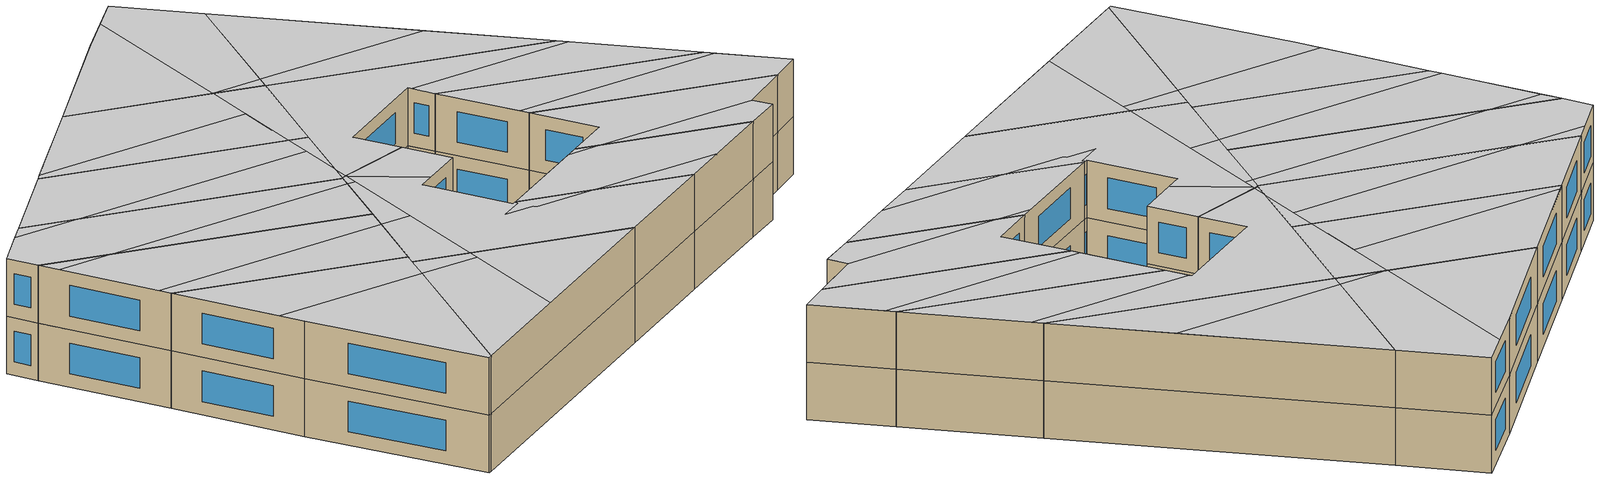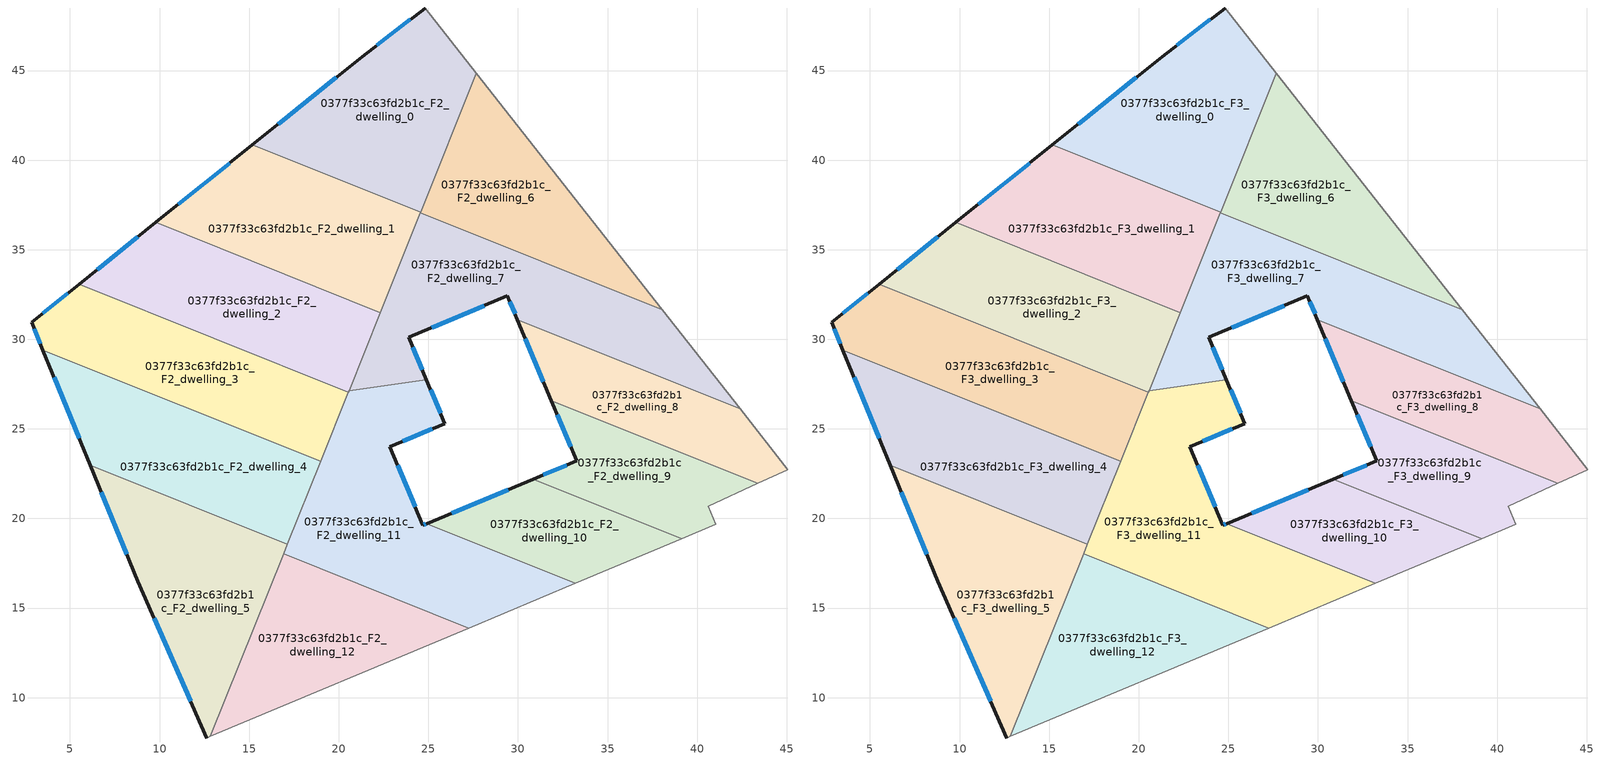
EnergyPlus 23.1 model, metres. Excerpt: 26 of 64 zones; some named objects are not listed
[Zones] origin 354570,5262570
0377f33c63fd2b1c_F2_dwelling_0
 floor to 0377f33c63fd2b1c_F1_dwelling_0 (EU_floor_Construction): 24.83,48.49 27.68,44.86 24.57,37.09 15.18,40.85 21.3,45.78 z6
 wall outside (EU_wall_Construction): 24.83,48.49 21.3,45.78 15.18,40.85 z6:9
 wall to 0377f33c63fd2b1c_F2_dwelling_1 (EU_wall_Construction): 15.18,40.85 24.57,37.09 z6:9
 wall adiabatic (EU_wall_Construction): 27.68,44.86 24.83,48.49 z6:9
 wall to 0377f33c63fd2b1c_F2_dwelling_6 (EU_wall_Construction): 24.57,37.09 27.68,44.86 z6:9
 window (EU_Window_Construction): 19.86,44.62 16.62,42.01 / 24,47.85 22.13,46.41 z6.7:8.3
0377f33c63fd2b1c_F2_dwelling_1
 floor to 0377f33c63fd2b1c_F1_dwelling_1 (EU_floor_Construction): 24.57,37.09 22.33,31.49 9.79,36.52 15.18,40.85 z6
 wall outside (EU_wall_Construction): 15.18,40.85 9.79,36.52 z6:9
 wall to 0377f33c63fd2b1c_F2_dwelling_2 (EU_wall_Construction): 9.79,36.52 22.33,31.49 z6:9
 wall to 0377f33c63fd2b1c_F2_dwelling_7 (EU_wall_Construction): 22.33,31.49 24.56,37.07 z6:9
 wall to 0377f33c63fd2b1c_F2_dwelling_6 (EU_wall_Construction): 24.56,37.07 24.57,37.09 z6:9
 window (EU_Window_Construction): 13.91,39.83 11.06,37.54 z6.7:8.3
0377f33c63fd2b1c_F2_dwelling_10
 floor to 0377f33c63fd2b1c_F1_dwelling_10 (EU_floor_Construction): 39.13,18.88 33.21,16.39 24.92,19.72 30.85,22.2 z6
 wall outside (EU_wall_Construction): 30.85,22.2 24.92,19.72 z6:9
 wall to 0377f33c63fd2b1c_F2_dwelling_9 (EU_wall_Construction): 39.13,18.88 30.85,22.2 z6:9
 wall adiabatic (EU_wall_Construction): 33.21,16.39 39.13,18.88 z6:9
 wall to 0377f33c63fd2b1c_F2_dwelling_11 (EU_wall_Construction): 24.92,19.72 33.21,16.39 z6:9
 window (EU_Window_Construction): 29.46,21.62 26.31,20.3 z6.7:8.3
0377f33c63fd2b1c_F2_dwelling_11
 floor to 0377f33c63fd2b1c_F1_dwelling_11 (EU_floor_Construction): 25.93,25.3 22.85,24.01 24.7,19.62 24.92,19.72 33.21,16.39 27.24,13.89 16.92,18.02 20.54,27.05 20.57,27.13 24.9,27.75 z6
 wall outside (EU_wall_Construction): 24.92,19.72 24.7,19.62 22.85,24.01 25.93,25.3 24.9,27.75 z6:9
 wall adiabatic (EU_wall_Construction): 27.24,13.89 33.21,16.39 z6:9
 wall to 0377f33c63fd2b1c_F2_dwelling_12 (EU_wall_Construction): 16.92,18.02 27.24,13.89 z6:9
 wall to 0377f33c63fd2b1c_F2_dwelling_7 (EU_wall_Construction): 24.9,27.75 20.57,27.13 z6:9
 wall to 0377f33c63fd2b1c_F2_dwelling_4 (EU_wall_Construction): 18.99,23.18 17.14,18.56 z6:9
 wall to 0377f33c63fd2b1c_F2_dwelling_2 (EU_wall_Construction): 20.57,27.13 20.54,27.05 z6:9
 wall to 0377f33c63fd2b1c_F2_dwelling_3 (EU_wall_Construction): 20.54,27.05 18.99,23.18 z6:9
 wall to 0377f33c63fd2b1c_F2_dwelling_5 (EU_wall_Construction): 17.14,18.56 16.92,18.02 z6:9
 window (EU_Window_Construction): 24.87,19.7 24.75,19.65 / 25.69,25.87 25.14,27.17 / 23.57,24.31 25.21,25 / 24.26,20.65 23.28,22.98 z6.7:8.3
0377f33c63fd2b1c_F2_dwelling_12
 floor to 0377f33c63fd2b1c_F1_dwelling_12 (EU_floor_Construction): 27.24,13.89 12.84,7.84 16.92,18.02 z6
 wall adiabatic (EU_wall_Construction): 12.84,7.84 27.24,13.89 z6:9
 wall to 0377f33c63fd2b1c_F2_dwelling_5 (EU_wall_Construction): 16.92,18.02 12.84,7.84 z6:9
0377f33c63fd2b1c_F2_dwelling_2
 floor to 0377f33c63fd2b1c_F1_dwelling_2 (EU_floor_Construction): 22.33,31.49 20.54,27.05 5.51,33.07 9.79,36.52 z6
 wall outside (EU_wall_Construction): 9.79,36.52 5.51,33.07 z6:9
 wall to 0377f33c63fd2b1c_F2_dwelling_3 (EU_wall_Construction): 5.51,33.07 20.54,27.05 z6:9
 wall to 0377f33c63fd2b1c_F2_dwelling_7 (EU_wall_Construction): 20.57,27.13 22.32,31.49 z6:9
 window (EU_Window_Construction): 8.79,35.71 6.51,33.88 z6.7:8.3
0377f33c63fd2b1c_F2_dwelling_3
 floor to 0377f33c63fd2b1c_F1_dwelling_3 (EU_floor_Construction): 20.54,27.05 18.99,23.18 3.49,29.4 2.86,30.94 5.51,33.07 z6
 wall outside (EU_wall_Construction): 5.51,33.07 2.86,30.94 3.49,29.4 z6:9
 wall to 0377f33c63fd2b1c_F2_dwelling_4 (EU_wall_Construction): 3.49,29.4 18.99,23.18 z6:9
 window (EU_Window_Construction): 3.01,30.58 3.34,29.76 / 4.89,32.57 3.48,31.44 z6.7:8.3
0377f33c63fd2b1c_F2_dwelling_4
 floor to 0377f33c63fd2b1c_F1_dwelling_4 (EU_floor_Construction): 18.99,23.18 17.14,18.56 6.13,22.97 3.49,29.4 z6
 wall outside (EU_wall_Construction): 3.49,29.4 6.13,22.97 z6:9
 wall to 0377f33c63fd2b1c_F2_dwelling_5 (EU_wall_Construction): 6.13,22.97 17.14,18.56 z6:9
 window (EU_Window_Construction): 4.11,27.89 5.51,24.48 z6.7:8.3
0377f33c63fd2b1c_F2_dwelling_5
 floor to 0377f33c63fd2b1c_F1_dwelling_5 (EU_floor_Construction): 17.14,18.56 12.84,7.84 12.63,7.75 8.79,16.5 6.13,22.97 z6
 wall outside (EU_wall_Construction): 6.13,22.97 8.79,16.5 12.63,7.75 z6:9
 wall adiabatic (EU_wall_Construction): 12.63,7.75 12.84,7.84 z6:9
 window (EU_Window_Construction): 9.69,14.44 11.73,9.8 / 6.76,21.45 8.17,18.02 z6.7:8.3
0377f33c63fd2b1c_F2_dwelling_6
 floor to 0377f33c63fd2b1c_F1_dwelling_6 (EU_floor_Construction): 27.68,44.86 38.05,31.66 24.56,37.07 z6
 wall adiabatic (EU_wall_Construction): 38.05,31.66 27.68,44.86 z6:9
 wall to 0377f33c63fd2b1c_F2_dwelling_7 (EU_wall_Construction): 24.56,37.07 38.05,31.66 z6:9
0377f33c63fd2b1c_F2_dwelling_7
 floor to 0377f33c63fd2b1c_F1_dwelling_7 (EU_floor_Construction): 38.05,31.66 42.41,26.11 29.97,31.1 29.41,32.42 23.9,30.11 24.9,27.75 20.57,27.13 24.56,37.07 z6
 wall outside (EU_wall_Construction): 24.9,27.75 23.9,30.11 29.41,32.42 29.97,31.1 z6:9
 wall adiabatic (EU_wall_Construction): 42.41,26.11 38.05,31.66 z6:9
 wall to 0377f33c63fd2b1c_F2_dwelling_8 (EU_wall_Construction): 29.97,31.1 42.41,26.11 z6:9
 window (EU_Window_Construction): 29.54,32.11 29.84,31.41 / 25.19,30.65 28.12,31.88 / 24.66,28.3 24.13,29.55 z6.7:8.3
0377f33c63fd2b1c_F2_dwelling_8
 floor to 0377f33c63fd2b1c_F1_dwelling_8 (EU_floor_Construction): 42.41,26.11 45.07,22.73 43.39,21.96 31.87,26.58 29.97,31.1 z6
 wall outside (EU_wall_Construction): 29.97,31.1 31.87,26.58 z6:9
 wall adiabatic (EU_wall_Construction): 43.39,21.96 45.07,22.73 42.41,26.11 z6:9
 wall to 0377f33c63fd2b1c_F2_dwelling_9 (EU_wall_Construction): 31.87,26.58 43.39,21.96 z6:9
 window (EU_Window_Construction): 30.41,30.04 31.42,27.64 z6.7:8.3
0377f33c63fd2b1c_F2_dwelling_9
 floor to 0377f33c63fd2b1c_F1_dwelling_9 (EU_floor_Construction): 43.39,21.96 40.61,20.69 41.05,19.69 39.13,18.88 30.85,22.2 33.28,23.21 31.87,26.58 z6
 wall outside (EU_wall_Construction): 31.87,26.58 33.28,23.21 30.85,22.2 z6:9
 wall adiabatic (EU_wall_Construction): 39.13,18.88 41.05,19.69 40.61,20.69 43.39,21.96 z6:9
 window (EU_Window_Construction): 32.71,22.98 31.42,22.44 / 32.2,25.79 32.95,24 z6.7:8.3
0377f33c63fd2b1c_F3_dwelling_0
 floor to 0377f33c63fd2b1c_F2_dwelling_0 (EU_floor_Construction): 24.83,48.49 27.68,44.86 24.57,37.09 15.18,40.85 21.3,45.78 z9
 wall outside (EU_wall_Construction): 24.83,48.49 21.3,45.78 15.18,40.85 z9:12
 wall to 0377f33c63fd2b1c_F3_dwelling_1 (EU_wall_Construction): 15.18,40.85 24.57,37.09 z9:12
 wall adiabatic (EU_wall_Construction): 27.68,44.86 24.83,48.49 z9:12
 wall to 0377f33c63fd2b1c_F3_dwelling_6 (EU_wall_Construction): 24.57,37.09 27.68,44.86 z9:12
 window (EU_Window_Construction): 19.86,44.62 16.62,42.01 / 24,47.85 22.13,46.41 z9.7:11.3
 ceiling to 0377f33c63fd2b1c_F4_dwelling_6 (EU_floor_Construction): 24.83,37.74 27.68,44.86 24.83,48.49 23.24,47.27 22.14,38.07 z12
 ceiling to 0377f33c63fd2b1c_F4_dwelling_0 (EU_floor_Construction): 22.14,38.06 23.24,47.27 21.3,45.78 15.18,40.85 z12
 ceiling to 0377f33c63fd2b1c_F4_dwelling_7 (EU_floor_Construction): 24.57,37.09 24.83,37.74 22.14,38.06 z12
0377f33c63fd2b1c_F3_dwelling_1
 floor to 0377f33c63fd2b1c_F2_dwelling_1 (EU_floor_Construction): 24.57,37.09 22.33,31.49 9.79,36.52 15.18,40.85 z9
 wall outside (EU_wall_Construction): 15.18,40.85 9.79,36.52 z9:12
 wall to 0377f33c63fd2b1c_F3_dwelling_2 (EU_wall_Construction): 9.79,36.52 22.33,31.49 z9:12
 wall to 0377f33c63fd2b1c_F3_dwelling_7 (EU_wall_Construction): 22.33,31.49 24.56,37.07 z9:12
 wall to 0377f33c63fd2b1c_F3_dwelling_6 (EU_wall_Construction): 24.56,37.07 24.57,37.09 z9:12
 window (EU_Window_Construction): 13.91,39.83 11.06,37.54 z9.7:11.3
 ceiling to 0377f33c63fd2b1c_F4_dwelling_0 (EU_floor_Construction): 21.56,33.21 22.14,38.06 15.18,40.85 10.1,36.77 21.81,35.36 z12
 ceiling to 0377f33c63fd2b1c_F4_dwelling_1 (EU_floor_Construction): 21.4,31.87 21.81,35.36 10.1,36.77 9.79,36.52 z12
 ceiling to 0377f33c63fd2b1c_F4_dwelling_7 (EU_floor_Construction): 22.32,31.49 24.57,37.09 22.14,38.06 21.56,33.21 21.58,33.4 21.39,31.87 z12
0377f33c63fd2b1c_F3_dwelling_10
 floor to 0377f33c63fd2b1c_F2_dwelling_10 (EU_floor_Construction): 39.13,18.88 33.21,16.39 24.92,19.72 30.85,22.2 z9
 wall outside (EU_wall_Construction): 30.85,22.2 24.92,19.72 z9:12
 wall to 0377f33c63fd2b1c_F3_dwelling_9 (EU_wall_Construction): 39.13,18.88 30.85,22.2 z9:12
 wall adiabatic (EU_wall_Construction): 33.21,16.39 39.13,18.88 z9:12
 wall to 0377f33c63fd2b1c_F3_dwelling_11 (EU_wall_Construction): 24.92,19.72 33.21,16.39 z9:12
 window (EU_Window_Construction): 29.46,21.62 26.31,20.3 z9.7:11.3
 ceiling to 0377f33c63fd2b1c_F4_dwelling_10 (EU_floor_Construction): 39.13,18.88 32.07,21.71 30.22,21.93 24.92,19.72 28.63,18.23 35.59,17.39 z12
 ceiling to 0377f33c63fd2b1c_F4_dwelling_9 (EU_floor_Construction): 32.07,21.71 30.85,22.2 30.22,21.93 z12
 ceiling to 0377f33c63fd2b1c_F4_dwelling_11 (EU_floor_Construction): 35.59,17.39 28.63,18.23 33.21,16.39 z12
0377f33c63fd2b1c_F3_dwelling_11
 floor to 0377f33c63fd2b1c_F2_dwelling_11 (EU_floor_Construction): 25.93,25.3 22.85,24.01 24.7,19.62 24.92,19.72 33.21,16.39 27.24,13.89 16.92,18.02 20.54,27.05 20.57,27.13 24.9,27.75 z9
 wall outside (EU_wall_Construction): 24.92,19.72 24.7,19.62 22.85,24.01 25.93,25.3 24.9,27.75 z9:12
 wall adiabatic (EU_wall_Construction): 27.24,13.89 33.21,16.39 z9:12
 wall to 0377f33c63fd2b1c_F3_dwelling_12 (EU_wall_Construction): 16.92,18.02 27.24,13.89 z9:12
 wall to 0377f33c63fd2b1c_F3_dwelling_7 (EU_wall_Construction): 24.9,27.75 20.57,27.13 z9:12
 wall to 0377f33c63fd2b1c_F3_dwelling_4 (EU_wall_Construction): 18.99,23.18 17.14,18.56 z9:12
 wall to 0377f33c63fd2b1c_F3_dwelling_2 (EU_wall_Construction): 20.57,27.13 20.54,27.05 z9:12
 wall to 0377f33c63fd2b1c_F3_dwelling_3 (EU_wall_Construction): 20.54,27.05 18.99,23.18 z9:12
 wall to 0377f33c63fd2b1c_F3_dwelling_5 (EU_wall_Construction): 17.14,18.56 16.92,18.02 z9:12
 window (EU_Window_Construction): 24.87,19.7 24.75,19.65 / 25.69,25.87 25.14,27.17 / 23.57,24.31 25.21,25 / 24.26,20.65 23.28,22.98 z9.7:11.3
 ceiling to 0377f33c63fd2b1c_F4_dwelling_11 (EU_floor_Construction): 33.21,16.39 28.63,18.23 25.28,18.63 25.21,18.79 23.57,18.99 24.62,19.43 24.89,19.54 24.83,19.68 24.7,19.62 22.85,24.01 23.71,24.37 20.82,27.08 19.6,16.95 27.24,13.89 z12
 ceiling to 0377f33c63fd2b1c_F4_dwelling_10 (EU_floor_Construction): 28.63,18.23 24.92,19.72 24.83,19.68 24.89,19.54 24.62,19.43 24.62,19.42 23.57,18.99 25.21,18.79 25.28,18.63 z12
 ceiling to 0377f33c63fd2b1c_F4_dwelling_4 (EU_floor_Construction): 19.6,16.95 20.19,21.87 18.55,22.07 16.92,18.02 z12
 ceiling to 0377f33c63fd2b1c_F4_dwelling_2 (EU_floor_Construction): 20.74,26.38 20.82,27.08 20.83,27.16 20.57,27.13 20.56,27.09 20.29,26.43 z12
 ceiling to 0377f33c63fd2b1c_F4_dwelling_7 (EU_floor_Construction): 25.93,25.3 24.9,27.75 20.83,27.16 20.82,27.08 23.71,24.37 z12
 ceiling to 0377f33c63fd2b1c_F4_dwelling_3 (EU_floor_Construction): 20.19,21.87 20.74,26.38 20.29,26.43 18.55,22.07 z12
0377f33c63fd2b1c_F3_dwelling_12
 floor to 0377f33c63fd2b1c_F2_dwelling_12 (EU_floor_Construction): 27.24,13.89 12.84,7.84 16.92,18.02 z9
 wall adiabatic (EU_wall_Construction): 12.84,7.84 27.24,13.89 z9:12
 wall to 0377f33c63fd2b1c_F3_dwelling_5 (EU_wall_Construction): 16.92,18.02 12.84,7.84 z9:12
 ceiling to 0377f33c63fd2b1c_F4_dwelling_11 (EU_floor_Construction): 27.24,13.89 19.6,16.95 18.81,10.35 z12
 ceiling to 0377f33c63fd2b1c_F4_dwelling_5 (EU_floor_Construction): 18.81,10.35 19.54,16.39 16.42,16.76 12.84,7.84 z12
 ceiling to 0377f33c63fd2b1c_F4_dwelling_4 (EU_floor_Construction): 19.54,16.39 19.6,16.95 16.92,18.02 16.42,16.76 z12
0377f33c63fd2b1c_F3_dwelling_2
 floor to 0377f33c63fd2b1c_F2_dwelling_2 (EU_floor_Construction): 22.33,31.49 20.54,27.05 5.51,33.07 9.79,36.52 z9
 wall outside (EU_wall_Construction): 9.79,36.52 5.51,33.07 z9:12
 wall to 0377f33c63fd2b1c_F3_dwelling_3 (EU_wall_Construction): 5.51,33.07 20.54,27.05 z9:12
 wall to 0377f33c63fd2b1c_F3_dwelling_7 (EU_wall_Construction): 20.57,27.13 22.32,31.49 z9:12
 window (EU_Window_Construction): 8.79,35.71 6.51,33.88 z9.7:11.3
 ceiling to 0377f33c63fd2b1c_F4_dwelling_1 (EU_floor_Construction): 21.22,30.4 21.4,31.87 9.79,36.52 5.51,33.07 8.32,31.95 z12
 ceiling to 0377f33c63fd2b1c_F4_dwelling_2 (EU_floor_Construction): 20.54,27.05 20.93,28.03 21.22,30.4 8.32,31.95 z12
 ceiling to 0377f33c63fd2b1c_F4_dwelling_7 (EU_floor_Construction): 20.93,28.03 22.32,31.49 21.4,31.87 z12
0377f33c63fd2b1c_F3_dwelling_3
 floor to 0377f33c63fd2b1c_F2_dwelling_3 (EU_floor_Construction): 20.54,27.05 18.99,23.18 3.49,29.4 2.86,30.94 5.51,33.07 z9
 wall outside (EU_wall_Construction): 5.51,33.07 2.86,30.94 3.49,29.4 z9:12
 wall to 0377f33c63fd2b1c_F3_dwelling_4 (EU_wall_Construction): 3.49,29.4 18.99,23.18 z9:12
 window (EU_Window_Construction): 3.01,30.58 3.34,29.76 / 4.89,32.57 3.48,31.44 z9.7:11.3
 ceiling to 0377f33c63fd2b1c_F4_dwelling_2 (EU_floor_Construction): 20.29,26.43 20.54,27.05 8.32,31.95 4.66,32.39 2.86,30.94 3.49,29.4 6.87,28.04 z12
 ceiling to 0377f33c63fd2b1c_F4_dwelling_1 (EU_floor_Construction): 8.32,31.95 5.51,33.07 4.66,32.39 z12
 ceiling to 0377f33c63fd2b1c_F4_dwelling_3 (EU_floor_Construction): 18.99,23.18 20.29,26.43 6.87,28.04 z12
0377f33c63fd2b1c_F3_dwelling_4
 floor to 0377f33c63fd2b1c_F2_dwelling_4 (EU_floor_Construction): 18.99,23.18 17.14,18.56 6.13,22.97 3.49,29.4 z9
 wall outside (EU_wall_Construction): 3.49,29.4 6.13,22.97 z9:12
 wall to 0377f33c63fd2b1c_F3_dwelling_5 (EU_wall_Construction): 6.13,22.97 17.14,18.56 z9:12
 window (EU_Window_Construction): 4.11,27.89 5.51,24.48 z9.7:11.3
 ceiling to 0377f33c63fd2b1c_F4_dwelling_3 (EU_floor_Construction): 18.55,22.07 18.99,23.18 6.87,28.04 3.9,28.4 5.88,23.59 z12
 ceiling to 0377f33c63fd2b1c_F4_dwelling_2 (EU_floor_Construction): 6.87,28.04 3.49,29.4 3.9,28.4 z12
 ceiling to 0377f33c63fd2b1c_F4_dwelling_4 (EU_floor_Construction): 17.14,18.56 18.55,22.07 5.88,23.59 6.13,22.97 z12
0377f33c63fd2b1c_F3_dwelling_5
 floor to 0377f33c63fd2b1c_F2_dwelling_5 (EU_floor_Construction): 17.14,18.56 12.84,7.84 12.63,7.75 8.79,16.5 6.13,22.97 z9
 wall outside (EU_wall_Construction): 6.13,22.97 8.79,16.5 12.63,7.75 z9:12
 wall adiabatic (EU_wall_Construction): 12.63,7.75 12.84,7.84 z9:12
 window (EU_Window_Construction): 9.69,14.44 11.73,9.8 / 6.76,21.45 8.17,18.02 z9.7:11.3
 ceiling to 0377f33c63fd2b1c_F4_dwelling_4 (EU_floor_Construction): 16.42,16.76 17.14,18.56 6.13,22.97 8.28,17.74 z12
 ceiling to 0377f33c63fd2b1c_F4_dwelling_5 (EU_floor_Construction): 12.84,7.84 16.42,16.76 8.28,17.74 8.79,16.5 12.63,7.75 z12
0377f33c63fd2b1c_F3_dwelling_6
 floor to 0377f33c63fd2b1c_F2_dwelling_6 (EU_floor_Construction): 27.68,44.86 38.05,31.66 24.56,37.07 z9
 wall adiabatic (EU_wall_Construction): 38.05,31.66 27.68,44.86 z9:12
 wall to 0377f33c63fd2b1c_F3_dwelling_7 (EU_wall_Construction): 24.56,37.07 38.05,31.66 z9:12
 ceiling to 0377f33c63fd2b1c_F4_dwelling_7 (EU_floor_Construction): 38.05,31.66 34.15,36.63 24.83,37.74 24.56,37.07 z12
 ceiling to 0377f33c63fd2b1c_F4_dwelling_6 (EU_floor_Construction): 34.15,36.63 27.68,44.86 24.83,37.74 z12
0377f33c63fd2b1c_F3_dwelling_7
 floor to 0377f33c63fd2b1c_F2_dwelling_7 (EU_floor_Construction): 38.05,31.66 42.41,26.11 29.97,31.1 29.41,32.42 23.9,30.11 24.9,27.75 20.57,27.13 24.56,37.07 z9
 wall outside (EU_wall_Construction): 24.9,27.75 23.9,30.11 29.41,32.42 29.97,31.1 z9:12
 wall adiabatic (EU_wall_Construction): 42.41,26.11 38.05,31.66 z9:12
 wall to 0377f33c63fd2b1c_F3_dwelling_8 (EU_wall_Construction): 29.97,31.1 42.41,26.11 z9:12
 window (EU_Window_Construction): 29.54,32.11 29.84,31.41 / 25.19,30.65 28.12,31.88 / 24.66,28.3 24.13,29.55 z9.7:11.3
 ceiling to 0377f33c63fd2b1c_F4_dwelling_8 (EU_floor_Construction): 42.41,26.11 38.43,31.18 29.48,32.26 29.97,31.1 z12
 ceiling to 0377f33c63fd2b1c_F4_dwelling_7 (EU_floor_Construction): 38.43,31.18 38.05,31.66 24.56,37.07 20.93,28.02 20.83,27.16 24.9,27.75 23.9,30.11 29.41,32.42 29.48,32.26 z12
 ceiling to 0377f33c63fd2b1c_F4_dwelling_2 (EU_floor_Construction): 20.83,27.16 20.93,28.02 20.57,27.13 z12
0377f33c63fd2b1c_F3_dwelling_8
 floor to 0377f33c63fd2b1c_F2_dwelling_8 (EU_floor_Construction): 42.41,26.11 45.07,22.73 43.39,21.96 31.87,26.58 29.97,31.1 z9
 wall outside (EU_wall_Construction): 29.97,31.1 31.87,26.58 z9:12
 wall adiabatic (EU_wall_Construction): 43.39,21.96 45.07,22.73 42.41,26.11 z9:12
 wall to 0377f33c63fd2b1c_F3_dwelling_9 (EU_wall_Construction): 31.87,26.58 43.39,21.96 z9:12
 window (EU_Window_Construction): 30.41,30.04 31.42,27.64 z9.7:11.3
 ceiling to 0377f33c63fd2b1c_F4_dwelling_9 (EU_floor_Construction): 45.07,22.73 42.74,25.7 31.68,27.03 31.87,26.58 43.39,21.96 z12
 ceiling to 0377f33c63fd2b1c_F4_dwelling_8 (EU_floor_Construction): 42.74,25.7 42.41,26.11 29.97,31.1 31.68,27.03 z12
0377f33c63fd2b1c_F3_dwelling_9
 floor to 0377f33c63fd2b1c_F2_dwelling_9 (EU_floor_Construction): 43.39,21.96 40.61,20.69 41.05,19.69 39.13,18.88 30.85,22.2 33.28,23.21 31.87,26.58 z9
 wall outside (EU_wall_Construction): 31.87,26.58 33.28,23.21 30.85,22.2 z9:12
 wall adiabatic (EU_wall_Construction): 39.13,18.88 41.05,19.69 40.61,20.69 43.39,21.96 z9:12
 window (EU_Window_Construction): 32.71,22.98 31.42,22.44 / 32.2,25.79 32.95,24 z9.7:11.3
 ceiling to 0377f33c63fd2b1c_F4_dwelling_9 (EU_floor_Construction): 43.39,21.96 31.87,26.58 33.28,23.21 30.85,22.2 32.07,21.71 40.61,20.69 z12
 ceiling to 0377f33c63fd2b1c_F4_dwelling_10 (EU_floor_Construction): 41.05,19.69 40.84,20.17 40.82,20.21 40.61,20.69 32.07,21.71 39.13,18.88 z12
[Building]
EU S2 Campaign: North Axis=0; Terrain=City; Solar Distribution=FullExterior
[Site:Location]
Budapest.Ferenc.Liszt.Intl.AP: Latitude=47.437; Longitude=19.256; Time Zone=1; Elevation=185
[SizingPeriod:WeatherFileDays]
AnnualSizingPeriod: Begin Month=1; Begin Day of Month=1; End Month=12; End Day of Month=31; Day of Week for Start Day=Monday; Use Weather File Daylight Saving Period=No; Use Weather File Rain and Snow Indicators=No
[MATERIAL]
EU_InternalMass_Material: Roughness=MediumRough; Thickness=0.1; Conductivity=1; Density=1800; Specific Heat=900; Thermal Absorptance=0.9; Solar Absorptance=0.7; Visible Absorptance=0.7
[MATERIAL:NOMASS] Roughness=MediumRough; Thermal Absorptance=0.9; Solar Absorptance=0.7; Visible Absorptance=0.7
Name | Thermal Resistance
EU_wall_NoMass | 0.832559
EU_floor_NoMass | 0.872794
[WINDOWMATERIAL:SIMPLEGLAZINGSYSTEM]
EU_Window_SimpleGlazing: UFactor=2.79869; Solar Heat Gain Coefficient=0.75; Visible Transmittance=0.75
[CONSTRUCTION]
EU_wall_Construction: EU_wall_NoMass
EU_floor_Construction: EU_floor_NoMass
EU_Window_Construction: EU_Window_SimpleGlazing
EU_InternalMass_Construction: EU_InternalMass_Material
[ZONE] Type=1; Multiplier=1; Ceiling Height=autocalculate; Floor Area=autocalculate; Part of Total Floor Area=Yes
Name | Volume
0377f33c63fd2b1c_F2_dwelling_0; 0377f33c63fd2b1c_F3_dwelling_0 | 213.462
0377f33c63fd2b1c_F2_dwelling_1; 0377f33c63fd2b1c_F3_dwelling_1 | 213.5
0377f33c63fd2b1c_F2_dwelling_10; 0377f33c63fd2b1c_F3_dwelling_10 | 120.781
0377f33c63fd2b1c_F2_dwelling_11; 0377f33c63fd2b1c_F3_dwelling_11 | 275.559
0377f33c63fd2b1c_F2_dwelling_12; 0377f33c63fd2b1c_F3_dwelling_12 | 182.992
0377f33c63fd2b1c_F2_dwelling_2; 0377f33c63fd2b1c_F3_dwelling_2 | 213.458
0377f33c63fd2b1c_F2_dwelling_3; 0377f33c63fd2b1c_F3_dwelling_3 | 213.517
0377f33c63fd2b1c_F2_dwelling_4; 0377f33c63fd2b1c_F3_dwelling_4 | 213.463
0377f33c63fd2b1c_F2_dwelling_5; 0377f33c63fd2b1c_F3_dwelling_5 | 213.493
0377f33c63fd2b1c_F2_dwelling_6; 0377f33c63fd2b1c_F3_dwelling_6 | 182.993
0377f33c63fd2b1c_F2_dwelling_7; 0377f33c63fd2b1c_F3_dwelling_7 | 245.352
0377f33c63fd2b1c_F2_dwelling_8; 0377f33c63fd2b1c_F3_dwelling_8 | 146.76
0377f33c63fd2b1c_F2_dwelling_9; 0377f33c63fd2b1c_F3_dwelling_9 | 126.465
[INTERNALMASS] Construction=EU_InternalMass_Construction
Name | Zone or ZoneList | Surface Area
0377f33c63fd2b1c_F2_dwelling_0_EU_InternalMass | 0377f33c63fd2b1c_F2_dwelling_0 | 71.1542
0377f33c63fd2b1c_F2_dwelling_1_EU_InternalMass | 0377f33c63fd2b1c_F2_dwelling_1 | 71.1667
0377f33c63fd2b1c_F2_dwelling_2_EU_InternalMass | 0377f33c63fd2b1c_F2_dwelling_2 | 71.1528
0377f33c63fd2b1c_F2_dwelling_3_EU_InternalMass | 0377f33c63fd2b1c_F2_dwelling_3 | 71.1726
0377f33c63fd2b1c_F2_dwelling_4_EU_InternalMass | 0377f33c63fd2b1c_F2_dwelling_4 | 71.1544
0377f33c63fd2b1c_F2_dwelling_5_EU_InternalMass | 0377f33c63fd2b1c_F2_dwelling_5 | 71.164
0377f33c63fd2b1c_F2_dwelling_6_EU_InternalMass | 0377f33c63fd2b1c_F2_dwelling_6 | 60.9975
0377f33c63fd2b1c_F2_dwelling_7_EU_InternalMass | 0377f33c63fd2b1c_F2_dwelling_7 | 81.7819
0377f33c63fd2b1c_F2_dwelling_8_EU_InternalMass | 0377f33c63fd2b1c_F2_dwelling_8 | 48.9198
0377f33c63fd2b1c_F2_dwelling_9_EU_InternalMass | 0377f33c63fd2b1c_F2_dwelling_9 | 42.155
0377f33c63fd2b1c_F2_dwelling_10_EU_InternalMass | 0377f33c63fd2b1c_F2_dwelling_10 | 40.2603
0377f33c63fd2b1c_F2_dwelling_11_EU_InternalMass | 0377f33c63fd2b1c_F2_dwelling_11 | 91.8521
0377f33c63fd2b1c_F2_dwelling_12_EU_InternalMass | 0377f33c63fd2b1c_F2_dwelling_12 | 60.9974
0377f33c63fd2b1c_F3_dwelling_0_EU_InternalMass | 0377f33c63fd2b1c_F3_dwelling_0 | 71.1542
0377f33c63fd2b1c_F3_dwelling_1_EU_InternalMass | 0377f33c63fd2b1c_F3_dwelling_1 | 71.1667
0377f33c63fd2b1c_F3_dwelling_2_EU_InternalMass | 0377f33c63fd2b1c_F3_dwelling_2 | 71.1528
0377f33c63fd2b1c_F3_dwelling_3_EU_InternalMass | 0377f33c63fd2b1c_F3_dwelling_3 | 71.1726
0377f33c63fd2b1c_F3_dwelling_4_EU_InternalMass | 0377f33c63fd2b1c_F3_dwelling_4 | 71.1544
0377f33c63fd2b1c_F3_dwelling_5_EU_InternalMass | 0377f33c63fd2b1c_F3_dwelling_5 | 71.164
0377f33c63fd2b1c_F3_dwelling_6_EU_InternalMass | 0377f33c63fd2b1c_F3_dwelling_6 | 60.9975
0377f33c63fd2b1c_F3_dwelling_7_EU_InternalMass | 0377f33c63fd2b1c_F3_dwelling_7 | 81.7819
0377f33c63fd2b1c_F3_dwelling_8_EU_InternalMass | 0377f33c63fd2b1c_F3_dwelling_8 | 48.9198
0377f33c63fd2b1c_F3_dwelling_9_EU_InternalMass | 0377f33c63fd2b1c_F3_dwelling_9 | 42.155
0377f33c63fd2b1c_F3_dwelling_10_EU_InternalMass | 0377f33c63fd2b1c_F3_dwelling_10 | 40.2603
0377f33c63fd2b1c_F3_dwelling_11_EU_InternalMass | 0377f33c63fd2b1c_F3_dwelling_11 | 91.8521
0377f33c63fd2b1c_F3_dwelling_12_EU_InternalMass | 0377f33c63fd2b1c_F3_dwelling_12 | 60.9974
[OTHEREQUIPMENT] Fuel Type=Electricity; Design Level Calculation Method=Watts/Area; Power per Zone Floor Area=1; Fraction Latent=0; Fraction Radiant=0; Fraction Lost=0; Carbon Dioxide Generation Rate=0; EndUse Subcategory=EU_Step8_InternalGains
Name | Zone or ZoneList or Space or SpaceList | Schedule
EU_Step8_InternalGain_0377f33c63fd2b1c_F2_dwelling_0_f000 | 0377f33c63fd2b1c_F2_dwelling_0 | EU_Step8_GainSchedule_0377f33c63fd2b1c_F2_dwelling_0_f000
EU_Step8_InternalGain_0377f33c63fd2b1c_F2_dwelling_1_f000 | 0377f33c63fd2b1c_F2_dwelling_1 | EU_Step8_GainSchedule_0377f33c63fd2b1c_F2_dwelling_1_f000
EU_Step8_InternalGain_0377f33c63fd2b1c_F2_dwelling_2_f000 | 0377f33c63fd2b1c_F2_dwelling_2 | EU_Step8_GainSchedule_0377f33c63fd2b1c_F2_dwelling_2_f000
EU_Step8_InternalGain_0377f33c63fd2b1c_F2_dwelling_3_f000 | 0377f33c63fd2b1c_F2_dwelling_3 | EU_Step8_GainSchedule_0377f33c63fd2b1c_F2_dwelling_3_f000
EU_Step8_InternalGain_0377f33c63fd2b1c_F2_dwelling_4_f000 | 0377f33c63fd2b1c_F2_dwelling_4 | EU_Step8_GainSchedule_0377f33c63fd2b1c_F2_dwelling_4_f000
EU_Step8_InternalGain_0377f33c63fd2b1c_F2_dwelling_5_f000 | 0377f33c63fd2b1c_F2_dwelling_5 | EU_Step8_GainSchedule_0377f33c63fd2b1c_F2_dwelling_5_f000
EU_Step8_InternalGain_0377f33c63fd2b1c_F2_dwelling_6_f000 | 0377f33c63fd2b1c_F2_dwelling_6 | EU_Step8_GainSchedule_0377f33c63fd2b1c_F2_dwelling_6_f000
EU_Step8_InternalGain_0377f33c63fd2b1c_F2_dwelling_7_f000 | 0377f33c63fd2b1c_F2_dwelling_7 | EU_Step8_GainSchedule_0377f33c63fd2b1c_F2_dwelling_7_f000
EU_Step8_InternalGain_0377f33c63fd2b1c_F2_dwelling_8_f000 | 0377f33c63fd2b1c_F2_dwelling_8 | EU_Step8_GainSchedule_0377f33c63fd2b1c_F2_dwelling_8_f000
EU_Step8_InternalGain_0377f33c63fd2b1c_F2_dwelling_9_f000 | 0377f33c63fd2b1c_F2_dwelling_9 | EU_Step8_GainSchedule_0377f33c63fd2b1c_F2_dwelling_9_f000
EU_Step8_InternalGain_0377f33c63fd2b1c_F2_dwelling_10_f000 | 0377f33c63fd2b1c_F2_dwelling_10 | EU_Step8_GainSchedule_0377f33c63fd2b1c_F2_dwelling_10_f000
EU_Step8_InternalGain_0377f33c63fd2b1c_F2_dwelling_11_f000 | 0377f33c63fd2b1c_F2_dwelling_11 | EU_Step8_GainSchedule_0377f33c63fd2b1c_F2_dwelling_11_f000
EU_Step8_InternalGain_0377f33c63fd2b1c_F2_dwelling_12_f000 | 0377f33c63fd2b1c_F2_dwelling_12 | EU_Step8_GainSchedule_0377f33c63fd2b1c_F2_dwelling_12_f000
EU_Step8_InternalGain_0377f33c63fd2b1c_F3_dwelling_0_f000 | 0377f33c63fd2b1c_F3_dwelling_0 | EU_Step8_GainSchedule_0377f33c63fd2b1c_F3_dwelling_0_f000
EU_Step8_InternalGain_0377f33c63fd2b1c_F3_dwelling_1_f000 | 0377f33c63fd2b1c_F3_dwelling_1 | EU_Step8_GainSchedule_0377f33c63fd2b1c_F3_dwelling_1_f000
EU_Step8_InternalGain_0377f33c63fd2b1c_F3_dwelling_2_f000 | 0377f33c63fd2b1c_F3_dwelling_2 | EU_Step8_GainSchedule_0377f33c63fd2b1c_F3_dwelling_2_f000
EU_Step8_InternalGain_0377f33c63fd2b1c_F3_dwelling_3_f000 | 0377f33c63fd2b1c_F3_dwelling_3 | EU_Step8_GainSchedule_0377f33c63fd2b1c_F3_dwelling_3_f000
EU_Step8_InternalGain_0377f33c63fd2b1c_F3_dwelling_4_f000 | 0377f33c63fd2b1c_F3_dwelling_4 | EU_Step8_GainSchedule_0377f33c63fd2b1c_F3_dwelling_4_f000
EU_Step8_InternalGain_0377f33c63fd2b1c_F3_dwelling_5_f000 | 0377f33c63fd2b1c_F3_dwelling_5 | EU_Step8_GainSchedule_0377f33c63fd2b1c_F3_dwelling_5_f000
EU_Step8_InternalGain_0377f33c63fd2b1c_F3_dwelling_6_f000 | 0377f33c63fd2b1c_F3_dwelling_6 | EU_Step8_GainSchedule_0377f33c63fd2b1c_F3_dwelling_6_f000
EU_Step8_InternalGain_0377f33c63fd2b1c_F3_dwelling_7_f000 | 0377f33c63fd2b1c_F3_dwelling_7 | EU_Step8_GainSchedule_0377f33c63fd2b1c_F3_dwelling_7_f000
EU_Step8_InternalGain_0377f33c63fd2b1c_F3_dwelling_8_f000 | 0377f33c63fd2b1c_F3_dwelling_8 | EU_Step8_GainSchedule_0377f33c63fd2b1c_F3_dwelling_8_f000
EU_Step8_InternalGain_0377f33c63fd2b1c_F3_dwelling_9_f000 | 0377f33c63fd2b1c_F3_dwelling_9 | EU_Step8_GainSchedule_0377f33c63fd2b1c_F3_dwelling_9_f000
EU_Step8_InternalGain_0377f33c63fd2b1c_F3_dwelling_10_f000 | 0377f33c63fd2b1c_F3_dwelling_10 | EU_Step8_GainSchedule_0377f33c63fd2b1c_F3_dwelling_10_f000
EU_Step8_InternalGain_0377f33c63fd2b1c_F3_dwelling_11_f000 | 0377f33c63fd2b1c_F3_dwelling_11 | EU_Step8_GainSchedule_0377f33c63fd2b1c_F3_dwelling_11_f000
EU_Step8_InternalGain_0377f33c63fd2b1c_F3_dwelling_12_f000 | 0377f33c63fd2b1c_F3_dwelling_12 | EU_Step8_GainSchedule_0377f33c63fd2b1c_F3_dwelling_12_f000
[ZONEVENTILATION:DESIGNFLOWRATE] Schedule=EU_AlwaysOn; Design Flow Rate Calculation Method=AirChanges/Hour; Air Changes per Hour=0.475469; Ventilation Type=Natural; Fan Pressure Rise=0; Fan Total Efficiency=1; Constant Term Coefficient=1; Temperature Term Coefficient=0; Velocity Term Coefficient=0; Velocity Squared Term Coefficient=0; Minimum Indoor Temperature=-100; Maximum Indoor Temperature=100; Delta Temperature=-100; Minimum Outdoor Temperature=-100; Maximum Outdoor Temperature=100; Maximum Wind Speed=40
Name | Zone or ZoneList or Space or SpaceList
EU_ConstantAir_0377f33c63fd2b1c_F2_dwelling_0 | 0377f33c63fd2b1c_F2_dwelling_0
EU_ConstantAir_0377f33c63fd2b1c_F2_dwelling_1 | 0377f33c63fd2b1c_F2_dwelling_1
EU_ConstantAir_0377f33c63fd2b1c_F2_dwelling_2 | 0377f33c63fd2b1c_F2_dwelling_2
EU_ConstantAir_0377f33c63fd2b1c_F2_dwelling_3 | 0377f33c63fd2b1c_F2_dwelling_3
EU_ConstantAir_0377f33c63fd2b1c_F2_dwelling_4 | 0377f33c63fd2b1c_F2_dwelling_4
EU_ConstantAir_0377f33c63fd2b1c_F2_dwelling_5 | 0377f33c63fd2b1c_F2_dwelling_5
EU_ConstantAir_0377f33c63fd2b1c_F2_dwelling_6 | 0377f33c63fd2b1c_F2_dwelling_6
EU_ConstantAir_0377f33c63fd2b1c_F2_dwelling_7 | 0377f33c63fd2b1c_F2_dwelling_7
EU_ConstantAir_0377f33c63fd2b1c_F2_dwelling_8 | 0377f33c63fd2b1c_F2_dwelling_8
EU_ConstantAir_0377f33c63fd2b1c_F2_dwelling_9 | 0377f33c63fd2b1c_F2_dwelling_9
EU_ConstantAir_0377f33c63fd2b1c_F2_dwelling_10 | 0377f33c63fd2b1c_F2_dwelling_10
EU_ConstantAir_0377f33c63fd2b1c_F2_dwelling_11 | 0377f33c63fd2b1c_F2_dwelling_11
EU_ConstantAir_0377f33c63fd2b1c_F2_dwelling_12 | 0377f33c63fd2b1c_F2_dwelling_12
EU_ConstantAir_0377f33c63fd2b1c_F3_dwelling_0 | 0377f33c63fd2b1c_F3_dwelling_0
EU_ConstantAir_0377f33c63fd2b1c_F3_dwelling_1 | 0377f33c63fd2b1c_F3_dwelling_1
EU_ConstantAir_0377f33c63fd2b1c_F3_dwelling_2 | 0377f33c63fd2b1c_F3_dwelling_2
EU_ConstantAir_0377f33c63fd2b1c_F3_dwelling_3 | 0377f33c63fd2b1c_F3_dwelling_3
EU_ConstantAir_0377f33c63fd2b1c_F3_dwelling_4 | 0377f33c63fd2b1c_F3_dwelling_4
EU_ConstantAir_0377f33c63fd2b1c_F3_dwelling_5 | 0377f33c63fd2b1c_F3_dwelling_5
EU_ConstantAir_0377f33c63fd2b1c_F3_dwelling_6 | 0377f33c63fd2b1c_F3_dwelling_6
EU_ConstantAir_0377f33c63fd2b1c_F3_dwelling_7 | 0377f33c63fd2b1c_F3_dwelling_7
EU_ConstantAir_0377f33c63fd2b1c_F3_dwelling_8 | 0377f33c63fd2b1c_F3_dwelling_8
EU_ConstantAir_0377f33c63fd2b1c_F3_dwelling_9 | 0377f33c63fd2b1c_F3_dwelling_9
EU_ConstantAir_0377f33c63fd2b1c_F3_dwelling_10 | 0377f33c63fd2b1c_F3_dwelling_10
EU_ConstantAir_0377f33c63fd2b1c_F3_dwelling_11 | 0377f33c63fd2b1c_F3_dwelling_11
EU_ConstantAir_0377f33c63fd2b1c_F3_dwelling_12 | 0377f33c63fd2b1c_F3_dwelling_12
[HVACTEMPLATE:ZONE:IDEALLOADSAIRSYSTEM] System Availability Schedule=EU_AlwaysOn; Maximum Heating Supply Air Temperature=50; Minimum Cooling Supply Air Temperature=13; Maximum Heating Supply Air Humidity Ratio=0.0156; Minimum Cooling Supply Air Humidity Ratio=0.0077; Heating Limit=NoLimit; Cooling Limit=NoLimit; Heating Availability Schedule=EU_AlwaysOn; Cooling Availability Schedule=EU_CoolingOff; Dehumidification Control Type=ConstantSensibleHeatRatio; Cooling Sensible Heat Ratio=0.7; Dehumidification Setpoint=60; Humidification Control Type=None; Humidification Setpoint=30; Outdoor Air Method=None; Outdoor Air Flow Rate per Person=0.00944; Outdoor Air Flow Rate per Zone Floor Area=0; Outdoor Air Flow Rate per Zone=0; Demand Controlled Ventilation Type=None; Outdoor Air Economizer Type=NoEconomizer; Heat Recovery Type=None; Sensible Heat Recovery Effectiveness=0.7; Latent Heat Recovery Effectiveness=0.65
Name | Template Thermostat
0377f33c63fd2b1c_F2_dwelling_0 | EU_HeatOnly_0377f33c63fd2b1c_F2_dwelling_0
0377f33c63fd2b1c_F2_dwelling_1 | EU_HeatOnly_0377f33c63fd2b1c_F2_dwelling_1
0377f33c63fd2b1c_F2_dwelling_2 | EU_HeatOnly_0377f33c63fd2b1c_F2_dwelling_2
0377f33c63fd2b1c_F2_dwelling_3 | EU_HeatOnly_0377f33c63fd2b1c_F2_dwelling_3
0377f33c63fd2b1c_F2_dwelling_4 | EU_HeatOnly_0377f33c63fd2b1c_F2_dwelling_4
0377f33c63fd2b1c_F2_dwelling_5 | EU_HeatOnly_0377f33c63fd2b1c_F2_dwelling_5
0377f33c63fd2b1c_F2_dwelling_6 | EU_HeatOnly_0377f33c63fd2b1c_F2_dwelling_6
0377f33c63fd2b1c_F2_dwelling_7 | EU_HeatOnly_0377f33c63fd2b1c_F2_dwelling_7
0377f33c63fd2b1c_F2_dwelling_8 | EU_HeatOnly_0377f33c63fd2b1c_F2_dwelling_8
0377f33c63fd2b1c_F2_dwelling_9 | EU_HeatOnly_0377f33c63fd2b1c_F2_dwelling_9
0377f33c63fd2b1c_F2_dwelling_10 | EU_HeatOnly_0377f33c63fd2b1c_F2_dwelling_10
0377f33c63fd2b1c_F2_dwelling_11 | EU_HeatOnly_0377f33c63fd2b1c_F2_dwelling_11
0377f33c63fd2b1c_F2_dwelling_12 | EU_HeatOnly_0377f33c63fd2b1c_F2_dwelling_12
0377f33c63fd2b1c_F3_dwelling_0 | EU_HeatOnly_0377f33c63fd2b1c_F3_dwelling_0
0377f33c63fd2b1c_F3_dwelling_1 | EU_HeatOnly_0377f33c63fd2b1c_F3_dwelling_1
0377f33c63fd2b1c_F3_dwelling_2 | EU_HeatOnly_0377f33c63fd2b1c_F3_dwelling_2
0377f33c63fd2b1c_F3_dwelling_3 | EU_HeatOnly_0377f33c63fd2b1c_F3_dwelling_3
0377f33c63fd2b1c_F3_dwelling_4 | EU_HeatOnly_0377f33c63fd2b1c_F3_dwelling_4
0377f33c63fd2b1c_F3_dwelling_5 | EU_HeatOnly_0377f33c63fd2b1c_F3_dwelling_5
0377f33c63fd2b1c_F3_dwelling_6 | EU_HeatOnly_0377f33c63fd2b1c_F3_dwelling_6
0377f33c63fd2b1c_F3_dwelling_7 | EU_HeatOnly_0377f33c63fd2b1c_F3_dwelling_7
0377f33c63fd2b1c_F3_dwelling_8 | EU_HeatOnly_0377f33c63fd2b1c_F3_dwelling_8
0377f33c63fd2b1c_F3_dwelling_9 | EU_HeatOnly_0377f33c63fd2b1c_F3_dwelling_9
0377f33c63fd2b1c_F3_dwelling_10 | EU_HeatOnly_0377f33c63fd2b1c_F3_dwelling_10
0377f33c63fd2b1c_F3_dwelling_11 | EU_HeatOnly_0377f33c63fd2b1c_F3_dwelling_11
0377f33c63fd2b1c_F3_dwelling_12 | EU_HeatOnly_0377f33c63fd2b1c_F3_dwelling_12
[SIZING:ZONE] Zone Cooling Design Supply Air Temperature Input Method=SupplyAirTemperature; Zone Cooling Design Supply Air Temperature=13; Zone Heating Design Supply Air Temperature Input Method=SupplyAirTemperature; Zone Heating Design Supply Air Temperature=50; Zone Cooling Design Supply Air Humidity Ratio=0.008; Zone Heating Design Supply Air Humidity Ratio=0.008; Cooling Design Air Flow Method=DesignDay; Cooling Design Air Flow Rate=0; Cooling Minimum Air Flow per Zone Floor Area=0.000762; Cooling Minimum Air Flow=0; Cooling Minimum Air Flow Fraction=0.2; Heating Design Air Flow Method=DesignDay; Heating Design Air Flow Rate=0; Heating Maximum Air Flow per Zone Floor Area=0.002032; Heating Maximum Air Flow=0.141576; Heating Maximum Air Flow Fraction=0.3; Account for Dedicated Outdoor Air System=No; Dedicated Outdoor Air System Control Strategy=NeutralSupplyAir; Dedicated Outdoor Air Low Setpoint Temperature for Design=autosize; Dedicated Outdoor Air High Setpoint Temperature for Design=autosize; Zone Load Sizing Method=Sensible Load Only No Latent Load; Zone Latent Cooling Design Supply Air Humidity Ratio Input Method=HumidityRatioDifference; Zone Cooling Design Supply Air Humidity Ratio Difference=0.005; Zone Latent Heating Design Supply Air Humidity Ratio Input Method=HumidityRatioDifference; Zone Humidification Design Supply Air Humidity Ratio Difference=0.005
0377f33c63fd2b1c_F2_dwelling_0; 0377f33c63fd2b1c_F2_dwelling_1; 0377f33c63fd2b1c_F2_dwelling_2; 0377f33c63fd2b1c_F2_dwelling_3; 0377f33c63fd2b1c_F2_dwelling_4; 0377f33c63fd2b1c_F2_dwelling_5; 0377f33c63fd2b1c_F2_dwelling_6; 0377f33c63fd2b1c_F2_dwelling_7; 0377f33c63fd2b1c_F2_dwelling_8; 0377f33c63fd2b1c_F2_dwelling_9; 0377f33c63fd2b1c_F2_dwelling_10; 0377f33c63fd2b1c_F2_dwelling_11; 0377f33c63fd2b1c_F2_dwelling_12; 0377f33c63fd2b1c_F3_dwelling_0; 0377f33c63fd2b1c_F3_dwelling_1; 0377f33c63fd2b1c_F3_dwelling_2; 0377f33c63fd2b1c_F3_dwelling_3; 0377f33c63fd2b1c_F3_dwelling_4; 0377f33c63fd2b1c_F3_dwelling_5; 0377f33c63fd2b1c_F3_dwelling_6; 0377f33c63fd2b1c_F3_dwelling_7; 0377f33c63fd2b1c_F3_dwelling_8; 0377f33c63fd2b1c_F3_dwelling_9; 0377f33c63fd2b1c_F3_dwelling_10; 0377f33c63fd2b1c_F3_dwelling_11; 0377f33c63fd2b1c_F3_dwelling_12
[SCHEDULE:CONSTANT]
Name | Hourly Value
EU_AlwaysOn | 1
EU_CoolingOff | 0
[SCHEDULE:FILE] Column Number=1; Rows to Skip at Top=0; Number of Hours of Data=8760; Column Separator=Comma; Interpolate to Timestep=No; Minutes per Item=60; Adjust Schedule for Daylight Savings=Yes
Name | File
EU_Step8_GainSchedule_0377f33c63fd2b1c_F2_dwelling_0_f000 | ../../schedules/0377f33c63fd2b1c/0377f33c63fd2b1c_F2_dwelling_0_f000_gain.csv
EU_Step8_GainSchedule_0377f33c63fd2b1c_F2_dwelling_1_f000 | ../../schedules/0377f33c63fd2b1c/0377f33c63fd2b1c_F2_dwelling_1_f000_gain.csv
EU_Step8_GainSchedule_0377f33c63fd2b1c_F2_dwelling_2_f000 | ../../schedules/0377f33c63fd2b1c/0377f33c63fd2b1c_F2_dwelling_2_f000_gain.csv
EU_Step8_GainSchedule_0377f33c63fd2b1c_F2_dwelling_3_f000 | ../../schedules/0377f33c63fd2b1c/0377f33c63fd2b1c_F2_dwelling_3_f000_gain.csv
EU_Step8_GainSchedule_0377f33c63fd2b1c_F2_dwelling_4_f000 | ../../schedules/0377f33c63fd2b1c/0377f33c63fd2b1c_F2_dwelling_4_f000_gain.csv
EU_Step8_GainSchedule_0377f33c63fd2b1c_F2_dwelling_5_f000 | ../../schedules/0377f33c63fd2b1c/0377f33c63fd2b1c_F2_dwelling_5_f000_gain.csv
EU_Step8_GainSchedule_0377f33c63fd2b1c_F2_dwelling_6_f000 | ../../schedules/0377f33c63fd2b1c/0377f33c63fd2b1c_F2_dwelling_6_f000_gain.csv
EU_Step8_GainSchedule_0377f33c63fd2b1c_F2_dwelling_7_f000 | ../../schedules/0377f33c63fd2b1c/0377f33c63fd2b1c_F2_dwelling_7_f000_gain.csv
EU_Step8_GainSchedule_0377f33c63fd2b1c_F2_dwelling_8_f000 | ../../schedules/0377f33c63fd2b1c/0377f33c63fd2b1c_F2_dwelling_8_f000_gain.csv
EU_Step8_GainSchedule_0377f33c63fd2b1c_F2_dwelling_9_f000 | ../../schedules/0377f33c63fd2b1c/0377f33c63fd2b1c_F2_dwelling_9_f000_gain.csv
EU_Step8_GainSchedule_0377f33c63fd2b1c_F2_dwelling_10_f000 | ../../schedules/0377f33c63fd2b1c/0377f33c63fd2b1c_F2_dwelling_10_f000_gain.csv
EU_Step8_GainSchedule_0377f33c63fd2b1c_F2_dwelling_11_f000 | ../../schedules/0377f33c63fd2b1c/0377f33c63fd2b1c_F2_dwelling_11_f000_gain.csv
EU_Step8_GainSchedule_0377f33c63fd2b1c_F2_dwelling_12_f000 | ../../schedules/0377f33c63fd2b1c/0377f33c63fd2b1c_F2_dwelling_12_f000_gain.csv
EU_Step8_GainSchedule_0377f33c63fd2b1c_F3_dwelling_0_f000 | ../../schedules/0377f33c63fd2b1c/0377f33c63fd2b1c_F3_dwelling_0_f000_gain.csv
EU_Step8_GainSchedule_0377f33c63fd2b1c_F3_dwelling_1_f000 | ../../schedules/0377f33c63fd2b1c/0377f33c63fd2b1c_F3_dwelling_1_f000_gain.csv
EU_Step8_GainSchedule_0377f33c63fd2b1c_F3_dwelling_2_f000 | ../../schedules/0377f33c63fd2b1c/0377f33c63fd2b1c_F3_dwelling_2_f000_gain.csv
EU_Step8_GainSchedule_0377f33c63fd2b1c_F3_dwelling_3_f000 | ../../schedules/0377f33c63fd2b1c/0377f33c63fd2b1c_F3_dwelling_3_f000_gain.csv
EU_Step8_GainSchedule_0377f33c63fd2b1c_F3_dwelling_4_f000 | ../../schedules/0377f33c63fd2b1c/0377f33c63fd2b1c_F3_dwelling_4_f000_gain.csv
EU_Step8_GainSchedule_0377f33c63fd2b1c_F3_dwelling_5_f000 | ../../schedules/0377f33c63fd2b1c/0377f33c63fd2b1c_F3_dwelling_5_f000_gain.csv
EU_Step8_GainSchedule_0377f33c63fd2b1c_F3_dwelling_6_f000 | ../../schedules/0377f33c63fd2b1c/0377f33c63fd2b1c_F3_dwelling_6_f000_gain.csv
EU_Step8_GainSchedule_0377f33c63fd2b1c_F3_dwelling_7_f000 | ../../schedules/0377f33c63fd2b1c/0377f33c63fd2b1c_F3_dwelling_7_f000_gain.csv
EU_Step8_GainSchedule_0377f33c63fd2b1c_F3_dwelling_8_f000 | ../../schedules/0377f33c63fd2b1c/0377f33c63fd2b1c_F3_dwelling_8_f000_gain.csv
EU_Step8_GainSchedule_0377f33c63fd2b1c_F3_dwelling_9_f000 | ../../schedules/0377f33c63fd2b1c/0377f33c63fd2b1c_F3_dwelling_9_f000_gain.csv
EU_Step8_GainSchedule_0377f33c63fd2b1c_F3_dwelling_10_f000 | ../../schedules/0377f33c63fd2b1c/0377f33c63fd2b1c_F3_dwelling_10_f000_gain.csv
EU_Step8_GainSchedule_0377f33c63fd2b1c_F3_dwelling_11_f000 | ../../schedules/0377f33c63fd2b1c/0377f33c63fd2b1c_F3_dwelling_11_f000_gain.csv
EU_Step8_GainSchedule_0377f33c63fd2b1c_F3_dwelling_12_f000 | ../../schedules/0377f33c63fd2b1c/0377f33c63fd2b1c_F3_dwelling_12_f000_gain.csv
